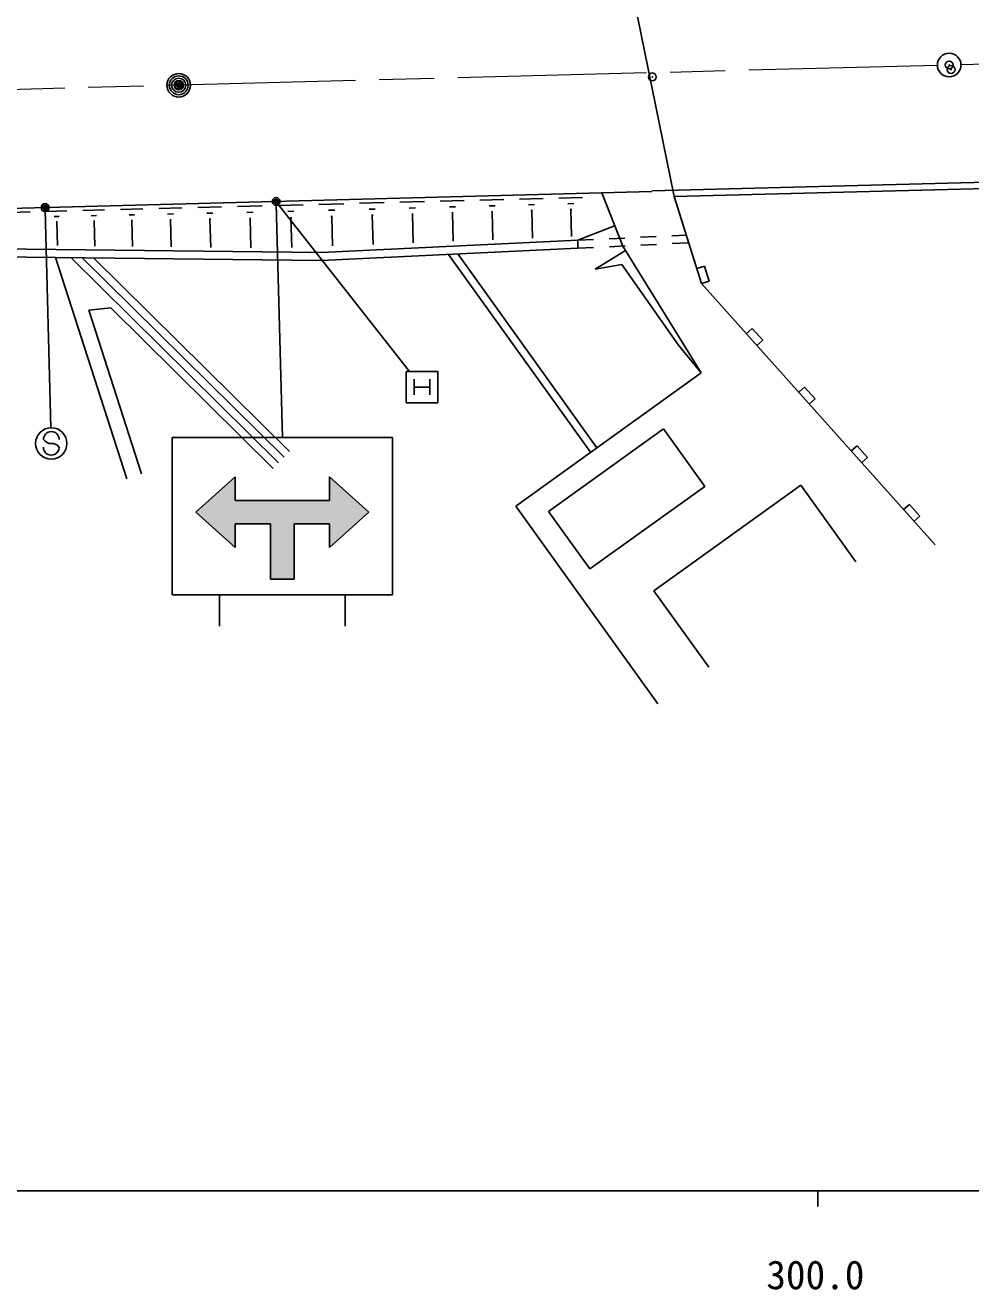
# Model space of a CAD drawing. Units: millimetres on the paper. Extents: x 40 to 680, y 20 to 380.
# Drawn here: x 317.6 to 377.7, y 198.7 to 279.1 of the extents above; entities that cross this region are included whole.
import ezdxf
from ezdxf.enums import TextEntityAlignment as Align

# ---------------------------------------------------------------- set-up
doc = ezdxf.new("R2010")
doc.units = ezdxf.units.MM
doc.header["$PDMODE"] = 32
doc.header["$PDSIZE"] = 0.5
doc.linetypes.add('CHAIN', pattern=[18.5, 12, -1.5, 3.5, -1.5])
for name, color, linetype, lineweight in [('S-BGD', 7, 'Continuous', 25), ('S-BMK', 2, 'CHAIN', 13), ('S-BMK-SRVR', 3, 'Continuous', 25), ('S-STR-STR1', 1, 'Continuous', 25), ('S-STR-STRC', 7, 'Continuous', 25), ('S-TTL-BAND', 7, 'Continuous', 25)]:
    doc.layers.add(name, color=color, linetype=linetype, lineweight=lineweight)
doc.layers.add('S-OTRS', color=6, linetype='Continuous')
doc.styles.add('ＭＳ ゴシック', font='')
doc.styles.get('ＭＳ ゴシック').set_extended_font_data('MS Gothic')

msp = doc.modelspace()

# ---------------------------------------------------------------- hatches: boundary and pattern name
at = {"layer": 'S-STR-STRC'}
msp.add_hatch(color=256, dxfattribs=at).paths.add_polyline_path([(328.458, 248.138), (330.958, 250.388), (330.958, 248.888), (336.958, 248.888), (336.958, 250.388), (339.458, 248.138), (336.958, 245.888), (336.958, 247.388), (334.708, 247.388), (334.708, 243.888), (333.208, 243.888), (333.208, 247.388), (330.958, 247.388), (330.958, 245.888)])

# ---------------------------------------------------------------- linework, layer by layer
at = {"layer": 'S-BGD'}
for p, q in [((309.673, 267.257), (357.457, 268.51)), ((357.455, 268.56), (381.047, 269.178)), ((358.858, 268.196), (382.45, 268.815)), ((333.682, 267.636), (335.288, 267.678)), ((336.283, 267.704), (337.872, 267.746)), ((338.867, 267.772), (340.44, 267.813)), ((341.434, 267.839), (342.99, 267.88)), ((343.985, 267.906), (345.525, 267.947)), ((346.519, 267.973), (348.043, 268.013)), ((349.037, 268.039), (350.544, 268.078)), ((349.612, 267.677), (349.989, 267.687)), ((351.539, 268.104), (353.03, 268.143)), ((352.108, 267.746), (352.481, 267.756)), ((355.593, 265.053), (354.259, 268.426)), ((360.611, 262.669), (358.858, 268.196)), ((316.633, 267.189), (317.921, 267.223)), ((318.933, 267.249), (320.265, 267.284)), ((319.441, 266.929), (319.774, 266.938)), ((321.277, 267.311), (322.653, 267.347)), ((321.802, 266.98), (322.146, 266.989)), ((323.666, 267.373), (325.086, 267.411)), ((324.208, 267.032), (324.563, 267.041)), ((326.099, 267.437), (327.566, 267.476)), ((326.659, 267.085), (327.026, 267.095)), ((328.579, 267.502), (330.093, 267.542)), ((329.157, 267.139), (329.535, 267.149)), ((331.107, 267.569), (332.667, 267.609)), ((331.702, 267.194), (332.092, 267.204)), ((334.295, 267.25), (334.696, 267.261)), ((334.456, 266.853), (334.556, 266.855)), ((334.506, 266.854), (334.556, 264.954)), ((336.889, 267.323), (337.287, 267.333)), ((337.049, 266.929), (337.148, 266.932)), ((337.098, 266.93), (337.147, 265.056)), ((339.467, 267.394), (339.86, 267.405)), ((339.625, 267.005), (339.723, 267.008)), ((339.674, 267.006), (339.722, 265.157)), ((342.028, 267.466), (342.417, 267.476)), ((342.184, 267.08), (342.281, 267.083)), ((342.233, 267.082), (342.281, 265.257)), ((344.573, 267.537), (344.957, 267.547)), ((344.727, 267.155), (344.823, 267.158)), ((344.775, 267.157), (344.822, 265.357)), ((347.101, 267.607), (347.481, 267.617)), ((347.253, 267.23), (347.349, 267.232)), ((347.301, 267.231), (347.348, 265.456)), ((349.764, 267.304), (349.858, 267.306)), ((349.811, 267.305), (349.857, 265.554)), ((352.257, 267.377), (352.351, 267.38)), ((352.304, 267.379), (352.349, 265.652)), ((319.575, 266.6), (319.658, 266.602)), ((319.617, 266.601), (319.656, 265.078)), ((321.94, 266.64), (322.026, 266.642)), ((321.983, 266.641), (322.025, 265.051)), ((324.35, 266.68), (324.439, 266.683)), ((324.395, 266.682), (324.438, 265.023)), ((326.806, 266.722), (326.898, 266.724)), ((326.852, 266.723), (326.897, 264.995)), ((329.309, 266.764), (329.403, 266.767)), ((329.356, 266.765), (329.403, 264.967)), ((331.859, 266.807), (331.956, 266.81)), ((331.908, 266.809), (331.957, 264.938)), ((355.082, 266.345), (352.736, 265.417)), ((336.437, 264.637), (352.736, 265.417)), ((352.736, 265.417), (353.735, 265.465)), ((352.736, 265.417), (352.749, 264.917)), ((354.734, 265.513), (355.733, 265.56)), ((356.731, 265.608), (357.73, 265.656)), ((358.729, 265.704), (359.635, 265.747)), ((358.742, 265.204), (359.741, 265.252)), ((310.64, 264.431), (336.446, 264.137)), ((310.939, 264.927), (336.437, 264.637)), ((336.446, 264.137), (352.749, 264.917)), ((353.554, 251.944), (344.527, 264.524)), ((353.96, 252.236), (345.122, 264.552)), ((352.749, 264.917), (353.748, 264.965)), ((355.766, 264.774), (353.847, 263.588)), ((354.747, 265.013), (355.746, 265.06)), ((355.593, 265.053), (360.582, 256.988)), ((356.745, 265.108), (357.743, 265.156)), ((319.531, 264.33), (324.061, 250.259)), ((320.519, 264.318), (333.714, 251.274)), ((321.239, 264.31), (334.066, 251.629)), ((321.958, 264.302), (334.417, 251.985)), ((353.847, 263.588), (355.531, 263.882)), ((355.531, 263.882), (359.133, 258.747)), ((360.785, 263.773), (360.309, 263.622)), ((361.087, 262.82), (360.785, 263.773)), ((360.611, 262.669), (361.087, 262.82)), ((375.451, 246.064), (360.611, 262.669)), ((321.662, 260.972), (323.046, 261.117)), ((321.662, 260.972), (325.012, 250.566)), ((323.046, 261.117), (333.363, 250.918)), ((363.829, 259.818), (363.456, 259.485)), ((364.495, 259.073), (363.829, 259.818)), ((364.122, 258.739), (364.495, 259.073)), ((359.133, 258.747), (360.582, 256.988)), ((360.582, 256.988), (348.794, 248.528)), ((367.161, 256.09), (366.788, 255.757)), ((367.827, 255.344), (367.161, 256.09)), ((367.454, 255.011), (367.827, 255.344)), ((358.199, 253.431), (350.887, 248.184)), ((358.199, 253.431), (360.822, 249.775)), ((370.492, 252.362), (370.12, 252.029)), ((371.159, 251.616), (370.492, 252.362)), ((370.786, 251.283), (371.159, 251.616)), ((360.822, 249.775), (353.51, 244.528)), ((366.925, 249.847), (357.582, 243.142)), ((366.925, 249.847), (370.414, 244.985)), ((348.794, 248.528), (357.821, 235.948)), ((373.824, 248.634), (373.451, 248.301)), ((374.491, 247.888), (373.824, 248.634)), ((350.887, 248.184), (353.51, 244.528)), ((374.118, 247.555), (374.491, 247.888)), ((357.582, 243.142), (361.071, 238.28))]:
    msp.add_line(p, q, dxfattribs=at)
at = {"layer": 'S-BMK'}
for p, q in [((453.825, 278.59), (377.102, 276.577)), ((375.602, 276.538), (277.136, 273.956))]:
    msp.add_line(p, q, dxfattribs=at)
at = {"layer": 'S-BMK-SRVR'}
for centre, radius in [((376.352, 276.558), 0.75), ((327.369, 275.273), 0.75), ((327.369, 275.273), 0.6), ((327.369, 275.273), 0.45), ((327.369, 275.273), 0.3), ((327.369, 275.273), 0.15), ((327.369, 275.273), 0.1)]:
    msp.add_circle(centre, radius, dxfattribs=at)
for p in [(376.352, 276.558), (327.369, 275.273)]:
    msp.add_point(p, dxfattribs=at)
at = {"layer": 'S-OTRS'}
for p in [(376.473, 276.272), (357.479, 275.804)]:
    msp.add_point(p, dxfattribs=at)
at = {"layer": 'S-STR-STR1'}
msp.add_line((355.861, 282.923), (358.858, 268.196), dxfattribs=at)
at = {"layer": 'S-STR-STRC'}
for p, q in [((333.958, 252.888), (333.569, 267.733)), ((333.657, 267.765), (342.047, 257.088)), ((318.874, 267.348), (319.238, 253.503)), ((341.833, 257.088), (341.833, 255.088)), ((343.833, 257.088), (341.833, 257.088)), ((342.333, 256.588), (342.333, 255.588)), ((343.333, 256.588), (343.333, 255.588)), ((343.833, 255.088), (343.833, 257.088)), ((342.333, 256.088), (343.333, 256.088)), ((341.833, 255.088), (343.833, 255.088)), ((318.868, 252.643), (318.769, 252.761)), ((319.113, 252.504), (318.868, 252.643)), ((319.414, 252.502), (319.113, 252.504)), ((319.659, 252.39), (319.414, 252.502)), ((319.765, 252.254), (319.659, 252.39)), ((326.958, 252.888), (326.958, 244.279)), ((340.958, 252.888), (326.958, 252.888)), ((340.958, 242.888), (340.958, 252.888)), ((330.958, 250.388), (328.458, 248.138)), ((330.958, 250.388), (330.958, 248.888)), ((336.958, 250.388), (339.458, 248.138)), ((336.958, 250.388), (336.958, 248.888)), ((330.958, 248.888), (336.958, 248.888)), ((328.458, 248.138), (330.958, 245.888)), ((339.458, 248.138), (336.958, 245.888)), ((330.958, 247.388), (330.958, 245.888)), ((330.958, 247.388), (333.208, 247.388)), ((333.208, 243.888), (333.208, 247.388)), ((334.708, 243.888), (334.708, 247.388)), ((334.708, 247.388), (336.958, 247.388)), ((336.958, 247.388), (336.958, 245.888)), ((326.958, 244.272), (326.958, 242.888)), ((333.208, 243.888), (334.708, 243.888)), ((326.958, 242.888), (340.958, 242.888)), ((329.958, 242.888), (329.958, 240.888)), ((337.958, 242.888), (337.958, 240.888))]:
    msp.add_line(p, q, dxfattribs=at)
for centre, radius in [((318.871, 267.498), 0.15), ((333.565, 267.883), 0.15), ((333.565, 267.883), 0.12), ((333.565, 267.883), 0.09), ((333.565, 267.883), 0.06), ((333.565, 267.883), 0.03), ((318.871, 267.498), 0.12), ((318.871, 267.498), 0.09), ((318.871, 267.498), 0.06), ((318.871, 267.498), 0.03), ((319.264, 252.503), 1)]:
    msp.add_circle(centre, radius, dxfattribs=at)
for centre, start, end in [((319.269, 252.758), 359.55488, 179.55488), ((319.265, 252.258), 179.55488, 359.55488)]:
    msp.add_arc(centre, 0.5, start, end, dxfattribs=at)
for p in [(318.871, 267.498), (333.565, 267.883)]:
    msp.add_point(p, dxfattribs=at)
at = {"layer": 'S-TTL-BAND'}
for p, q in [((40, 205), (579, 205)), ((368, 205), (368, 204))]:
    msp.add_line(p, q, dxfattribs=at)

# ---------------------------------------------------------------- texts
at = {"layer": 'S-TTL-BAND', "style": 'ＭＳ ゴシック'}
msp.add_text('300.0', height=1.833, dxfattribs=at).set_placement((367.844, 198.195), align=Align.BOTTOM_CENTER)

doc.saveas('drawing.dxf')
